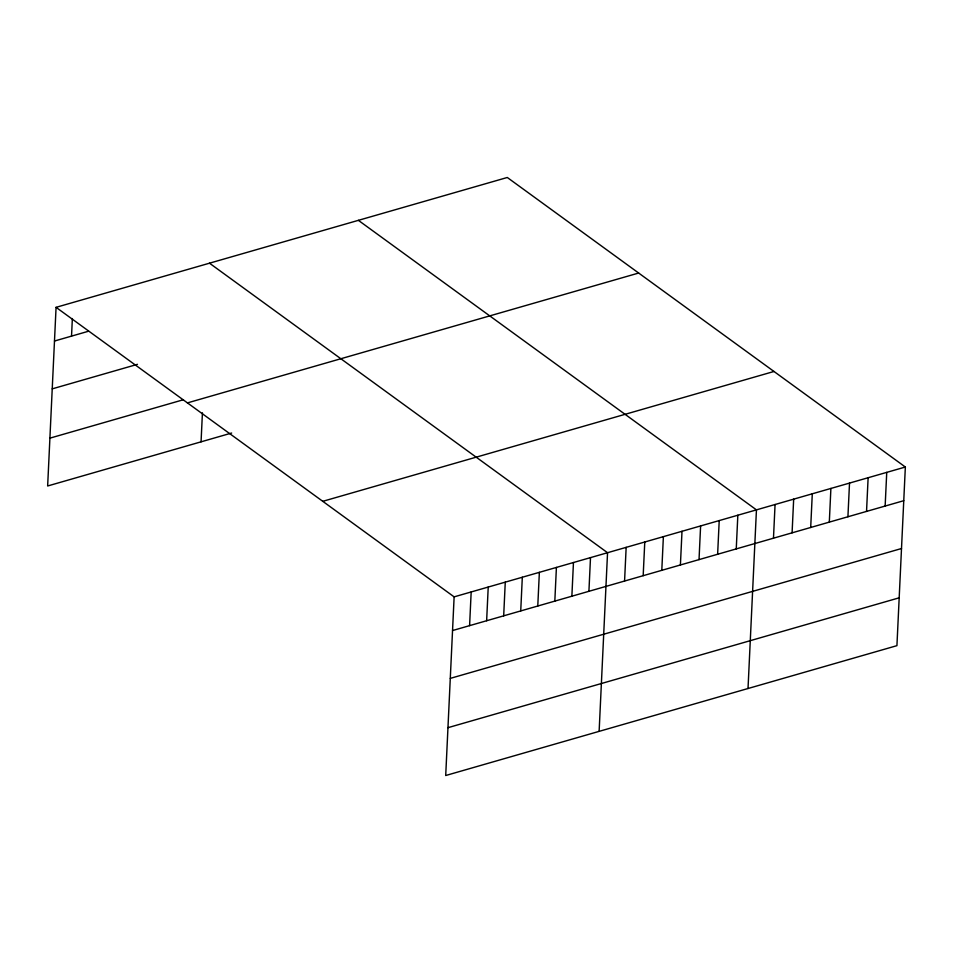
<?xml version="1.0" encoding="UTF-8"?>
<svg xmlns="http://www.w3.org/2000/svg" width="953" height="953" viewBox="0 0 953 953"><rect width="100%" height="100%" fill="white"/><g stroke="black" fill="none" stroke-linecap="round" stroke-linejoin="round"><path stroke-width="1.43" d="M56.072 307.342L454.128 596.864L445.706 775.516L896.928 645.657L905.35 467.018L507.294 177.484L56.072 307.342L47.65 485.982L231.639 433.031M71.535 336.123L72.357 318.552M201.059 441.835L202.429 412.84M469.591 625.644L471.175 591.968M486.638 620.737L488.222 587.06M503.684 615.829L505.269 582.152M520.731 610.921L522.315 577.244M537.778 606.025L539.362 572.336M554.825 601.117L556.409 567.44M571.871 596.209L573.456 562.532M588.918 591.301L590.503 557.624M599.127 731.356L607.549 552.716L209.493 263.195M624.572 581.044L626.157 547.356M643.18 575.683L644.776 542.007M661.799 570.323L663.383 536.646M680.406 564.974L682.003 531.286M699.025 559.614L700.61 525.937M717.633 554.253L719.217 520.576M736.252 548.904L737.836 515.216M748.022 688.507L756.444 509.867L358.388 220.346M773.479 538.183L775.063 504.506M792.086 532.834L793.67 499.146M810.693 527.474L812.29 493.797M829.313 522.113L830.897 488.436M847.92 516.764L849.516 483.088M866.539 511.404L868.123 477.727M885.146 506.043L886.743 472.366M54.488 341.031L88.581 331.215M52.224 388.86L137.458 364.332M49.901 438.154L183.429 399.724M187.431 402.893L638.653 273.034M322.769 501.326L773.991 371.467M454.128 596.864L905.35 467.018M452.544 630.552L903.766 500.694M450.292 678.381L901.502 548.523M447.97 727.675L899.179 597.817"/></g></svg>
